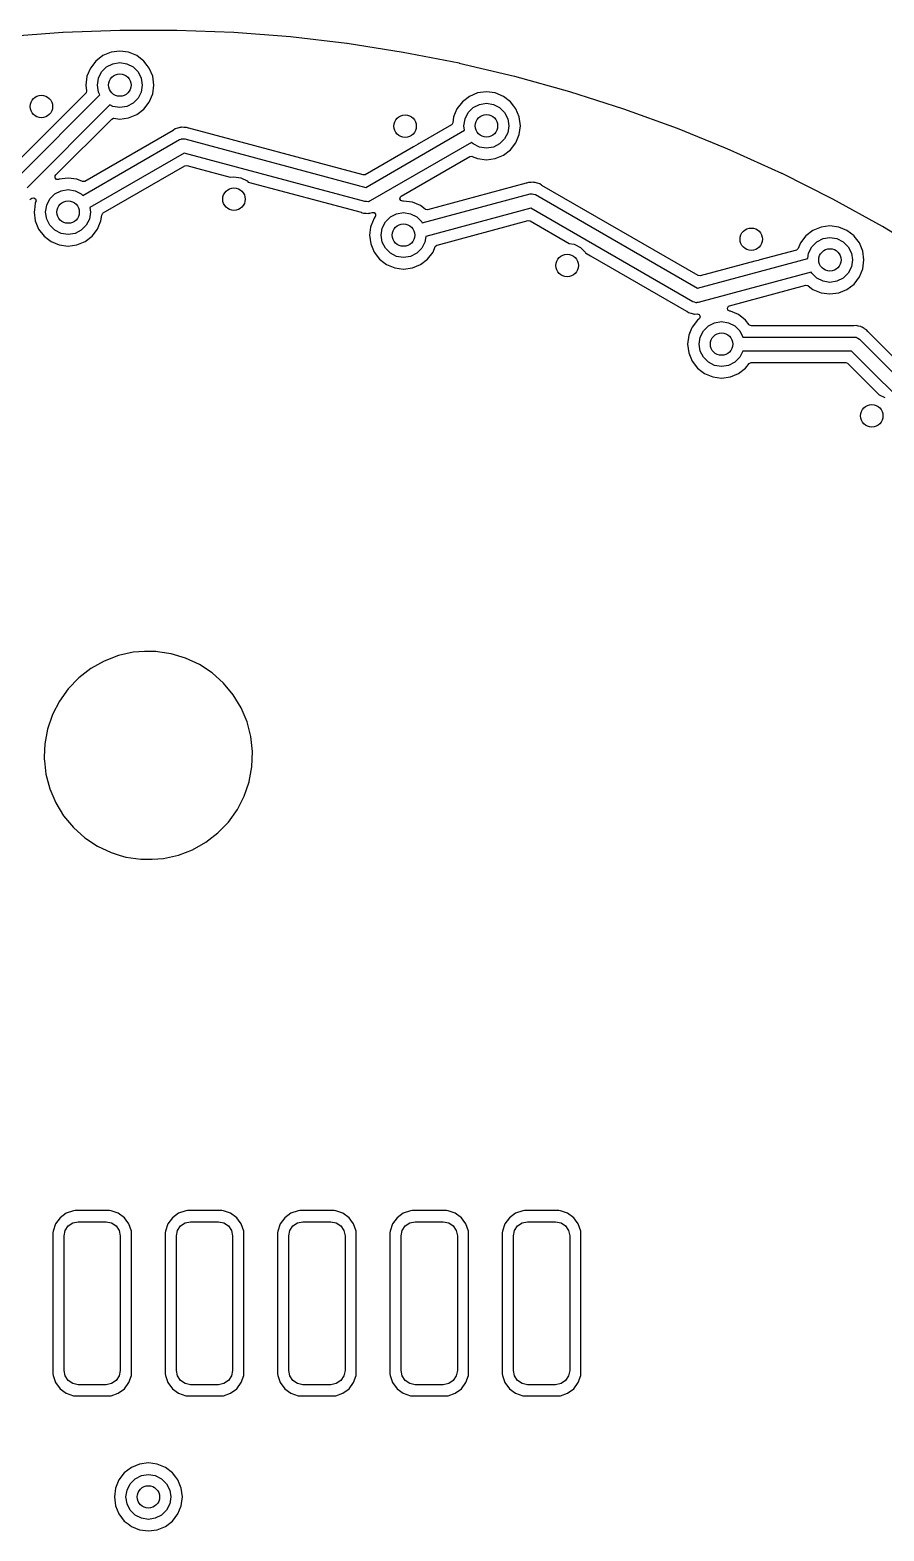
# Model space of a CAD drawing. Extents: x 0.8 to 5.53, y -4.15 to -1.35.
# Drawn here: x 4.417 to 5.016, y -2.524 to -1.471 of the extents above; entities that cross this region are included whole.
import ezdxf

# ---------------------------------------------------------------- set-up
doc = ezdxf.new("R2010")
doc.units = 0
doc.header["$MEASUREMENT"] = 0
doc.layers.add('BLACK', color=7, linetype='CONTINUOUS')

msp = doc.modelspace()

# ---------------------------------------------------------------- linework, layer by layer
at = {"layer": 'BLACK', "linetype": 'CONTINUOUS'}
for p, q in [((4.40044, -1.47604), (4.44015, -1.47296)), ((4.44015, -1.47296), (4.44022, -1.47295)), ((4.44022, -1.47295), (4.48001, -1.47141)), ((4.48001, -1.47141), (4.48009, -1.47141)), ((4.48009, -1.47141), (4.51991, -1.47141)), ((4.51991, -1.47141), (4.51999, -1.47141)), ((4.51999, -1.47141), (4.55978, -1.47295)), ((4.55978, -1.47295), (4.55985, -1.47296)), ((4.55985, -1.47296), (4.59956, -1.47604)), ((4.59956, -1.47604), (4.59963, -1.47605)), ((4.59963, -1.47605), (4.63919, -1.48067)), ((4.63919, -1.48067), (4.63926, -1.48068)), ((4.63926, -1.48068), (4.67861, -1.48684)), ((4.46314, -1.49314), (4.45935, -1.49808)), ((4.46808, -1.48935), (4.46314, -1.49314)), ((4.47383, -1.48697), (4.46808, -1.48935)), ((4.48, -1.48615), (4.47383, -1.48697)), ((4.47513, -1.49502), (4.48, -1.49425)), ((4.48617, -1.48697), (4.48, -1.48615)), ((4.48, -1.49425), (4.48487, -1.49502)), ((4.49192, -1.48935), (4.48617, -1.48697)), ((4.49686, -1.49314), (4.49192, -1.48935)), ((4.49192, -1.48935), (4.49192, -1.48935)), ((4.49922, -1.49621), (4.49686, -1.49314)), ((4.67861, -1.48684), (4.67868, -1.48685)), ((4.67868, -1.48685), (4.71776, -1.49452)), ((4.45697, -1.50383), (4.45615, -1.51)), ((4.45935, -1.49808), (4.45697, -1.50383)), ((4.46502, -1.50513), (4.46726, -1.50074)), ((4.46726, -1.50074), (4.47074, -1.49726)), ((4.47074, -1.49726), (4.47513, -1.49502)), ((4.48487, -1.49502), (4.48926, -1.49726)), ((4.48926, -1.49726), (4.49274, -1.50074)), ((4.49274, -1.50074), (4.49498, -1.50513)), ((4.50065, -1.49808), (4.49922, -1.49621)), ((4.50303, -1.50383), (4.50065, -1.49808)), ((4.50385, -1.51), (4.50303, -1.50383)), ((4.71776, -1.49452), (4.71783, -1.49454)), ((4.71783, -1.49454), (4.75659, -1.50372)), ((4.75659, -1.50372), (4.75666, -1.50374)), ((4.75666, -1.50374), (4.79503, -1.51442)), ((4.45615, -1.51), (4.4567, -1.51411)), ((4.4567, -1.51411), (4.45631, -1.51554)), ((4.46425, -1.51), (4.46502, -1.50513)), ((4.46502, -1.51487), (4.46425, -1.51)), ((4.46609, -1.51695), (4.46502, -1.51487)), ((4.49498, -1.51487), (4.49274, -1.51926)), ((4.49498, -1.50513), (4.49575, -1.51)), ((4.49575, -1.51), (4.49498, -1.51487)), ((4.50303, -1.51617), (4.50385, -1.51)), ((4.73691, -1.51471), (4.73074, -1.51552)), ((4.74308, -1.51552), (4.73691, -1.51471)), ((4.79503, -1.51442), (4.79509, -1.51444)), ((4.79509, -1.51444), (4.83302, -1.5266)), ((4.40945, -1.57359), (4.46609, -1.51695)), ((4.47305, -1.52391), (4.41497, -1.58199)), ((4.45615, -1.51573), (4.43787, -1.53401)), ((4.45631, -1.51554), (4.45615, -1.51573)), ((4.47513, -1.52498), (4.47305, -1.52391)), ((4.48, -1.52575), (4.47513, -1.52498)), ((4.48487, -1.52498), (4.48, -1.52575)), ((4.48926, -1.52274), (4.48487, -1.52498)), ((4.49274, -1.51926), (4.48926, -1.52274)), ((4.49686, -1.52686), (4.50065, -1.52192)), ((4.50065, -1.52192), (4.50303, -1.51617)), ((4.72005, -1.5217), (4.71626, -1.52663)), ((4.72499, -1.51791), (4.72005, -1.5217)), ((4.72417, -1.5293), (4.72766, -1.52582)), ((4.73074, -1.51552), (4.72499, -1.51791)), ((4.72766, -1.52582), (4.73205, -1.52358)), ((4.73205, -1.52358), (4.73691, -1.52281)), ((4.73691, -1.52281), (4.74178, -1.52358)), ((4.74178, -1.52358), (4.74617, -1.52582)), ((4.74884, -1.51791), (4.74308, -1.51552)), ((4.74617, -1.52582), (4.74965, -1.5293)), ((4.75377, -1.5217), (4.74884, -1.51791)), ((4.74884, -1.51791), (4.74884, -1.51791)), ((4.75613, -1.52477), (4.75377, -1.5217)), ((4.75756, -1.52663), (4.75613, -1.52477)), ((4.43774, -1.53426), (4.43426, -1.53774)), ((4.43507, -1.57305), (4.47427, -1.53385)), ((4.43787, -1.53401), (4.43774, -1.53426)), ((4.47427, -1.53385), (4.47563, -1.53329)), ((4.47563, -1.53329), (4.47589, -1.5333)), ((4.47589, -1.5333), (4.48, -1.53385)), ((4.48, -1.53385), (4.48617, -1.53303)), ((4.48617, -1.53303), (4.49192, -1.53065)), ((4.49192, -1.53065), (4.49686, -1.52686)), ((4.71334, -1.5365), (4.7126, -1.53778)), ((4.71388, -1.53239), (4.71334, -1.5365)), ((4.71626, -1.52663), (4.71388, -1.53239)), ((4.72116, -1.53856), (4.72194, -1.53369)), ((4.72194, -1.53369), (4.72417, -1.5293)), ((4.74965, -1.5293), (4.75189, -1.53369)), ((4.75189, -1.53369), (4.75266, -1.53856)), ((4.75995, -1.53239), (4.75756, -1.52663)), ((4.76076, -1.53856), (4.75995, -1.53239)), ((4.83302, -1.5266), (4.83309, -1.52663)), ((4.83309, -1.52663), (4.87051, -1.54025)), ((4.43401, -1.53787), (4.40675, -1.56513)), ((4.43426, -1.53774), (4.43401, -1.53787)), ((4.51738, -1.54175), (4.45544, -1.57751)), ((4.51752, -1.54166), (4.51738, -1.54175)), ((4.51885, -1.54073), (4.51752, -1.54166)), ((4.52041, -1.54032), (4.51885, -1.54073)), ((4.52057, -1.54026), (4.52041, -1.54032)), ((4.52209, -1.53971), (4.52057, -1.54026)), ((4.52241, -1.53971), (4.52209, -1.53971)), ((4.52291, -1.53965), (4.52241, -1.53971)), ((4.52297, -1.53963), (4.52291, -1.53965)), ((4.52321, -1.53956), (4.52297, -1.53963)), ((4.52482, -1.5397), (4.52321, -1.53956)), ((4.52499, -1.53971), (4.52482, -1.5397)), ((4.52661, -1.53971), (4.52499, -1.53971)), ((4.52813, -1.54026), (4.52661, -1.53971)), ((4.52661, -1.53971), (4.52661, -1.53971)), ((4.52829, -1.54032), (4.52813, -1.54026)), ((4.65042, -1.57304), (4.52829, -1.54032)), ((4.65231, -1.58172), (4.72166, -1.54168)), ((4.71239, -1.53792), (4.68969, -1.55103)), ((4.7126, -1.53778), (4.71239, -1.53792)), ((4.72166, -1.54168), (4.72116, -1.53856)), ((4.75189, -1.54342), (4.74965, -1.54781)), ((4.75266, -1.53856), (4.75189, -1.54342)), ((4.75756, -1.55048), (4.75995, -1.54473)), ((4.75995, -1.54473), (4.76076, -1.53856)), ((4.87051, -1.54025), (4.87058, -1.54027)), ((4.87058, -1.54027), (4.90432, -1.55406)), ((4.45407, -1.58742), (4.52189, -1.54827)), ((4.52189, -1.54827), (4.5227, -1.54794)), ((4.5227, -1.54794), (4.52285, -1.54784)), ((4.52285, -1.54784), (4.52296, -1.54784)), ((4.52296, -1.54784), (4.52319, -1.54774)), ((4.52319, -1.54774), (4.5244, -1.5478)), ((4.5244, -1.5478), (4.52562, -1.54777)), ((4.52562, -1.54777), (4.65231, -1.58172)), ((4.68588, -1.55322), (4.65189, -1.57285)), ((4.72657, -1.55021), (4.65547, -1.59126)), ((4.68916, -1.55155), (4.68588, -1.55322)), ((4.68969, -1.55103), (4.68916, -1.55155)), ((4.72766, -1.5513), (4.72657, -1.55021)), ((4.73205, -1.55353), (4.72766, -1.5513)), ((4.73691, -1.55431), (4.73205, -1.55353)), ((4.74178, -1.55353), (4.73691, -1.55431)), ((4.74617, -1.5513), (4.74178, -1.55353)), ((4.74965, -1.54781), (4.74617, -1.5513)), ((4.74884, -1.55921), (4.75377, -1.55542)), ((4.75377, -1.55542), (4.75756, -1.55048)), ((4.90432, -1.55406), (4.90745, -1.55534)), ((4.90745, -1.55534), (4.90752, -1.55537)), ((4.90752, -1.55537), (4.94377, -1.57185)), ((4.52504, -1.55781), (4.45899, -1.59595)), ((4.46825, -1.59971), (4.52547, -1.56668)), ((4.65173, -1.59175), (4.52504, -1.55781)), ((4.52547, -1.56668), (4.52693, -1.56649)), ((4.52693, -1.56649), (4.5346, -1.56854)), ((4.6772, -1.58783), (4.7252, -1.56011)), ((4.7252, -1.56011), (4.72667, -1.55992)), ((4.72667, -1.55992), (4.72691, -1.56)), ((4.72691, -1.56), (4.73074, -1.56159)), ((4.73074, -1.56159), (4.73691, -1.5624)), ((4.73691, -1.5624), (4.74308, -1.56159)), ((4.74308, -1.56159), (4.74884, -1.55921)), ((4.43465, -1.57368), (4.43507, -1.57305)), ((4.43465, -1.57515), (4.43465, -1.57368)), ((4.4357, -1.5762), (4.43465, -1.57515)), ((4.43717, -1.5762), (4.4357, -1.5762)), ((4.43756, -1.57604), (4.43717, -1.5762)), ((4.44373, -1.57522), (4.43756, -1.57604)), ((4.4499, -1.57604), (4.44373, -1.57522)), ((4.45374, -1.57763), (4.4499, -1.57604)), ((4.45398, -1.57771), (4.45374, -1.57763)), ((4.45544, -1.57751), (4.45398, -1.57771)), ((4.5346, -1.56854), (4.55743, -1.57466)), ((4.55743, -1.57466), (4.56, -1.57425)), ((4.56, -1.57425), (4.56487, -1.57502)), ((4.56487, -1.57502), (4.56926, -1.57726)), ((4.56926, -1.57726), (4.57003, -1.57804)), ((4.57003, -1.57804), (4.64907, -1.59921)), ((4.65189, -1.57285), (4.65042, -1.57304)), ((4.76648, -1.5783), (4.76496, -1.57885)), ((4.7681, -1.5783), (4.76648, -1.5783)), ((4.76827, -1.57829), (4.7681, -1.5783)), ((4.76988, -1.57815), (4.76827, -1.57829)), ((4.7701, -1.57821), (4.76988, -1.57815)), ((4.77018, -1.57823), (4.7701, -1.57821)), ((4.77068, -1.5783), (4.77018, -1.57823)), ((4.771, -1.5783), (4.77068, -1.5783)), ((4.77252, -1.57885), (4.771, -1.5783)), ((4.771, -1.5783), (4.771, -1.5783)), ((4.94377, -1.57185), (4.94384, -1.57188)), ((4.94384, -1.57188), (4.97859, -1.58933)), ((4.41831, -1.58938), (4.41975, -1.58906)), ((4.41975, -1.58906), (4.42099, -1.58985)), ((4.43099, -1.58981), (4.43448, -1.58633)), ((4.43448, -1.58633), (4.43887, -1.58409)), ((4.43887, -1.58409), (4.44373, -1.58332)), ((4.44373, -1.58332), (4.4486, -1.58409)), ((4.4486, -1.58409), (4.45299, -1.58633)), ((4.45299, -1.58633), (4.45407, -1.58742)), ((4.67625, -1.58975), (4.67663, -1.58833)), ((4.67663, -1.58833), (4.6772, -1.58783)), ((4.6919, -1.60661), (4.76747, -1.58636)), ((4.7648, -1.5789), (4.69572, -1.59741)), ((4.76496, -1.57885), (4.7648, -1.5789)), ((4.76747, -1.58636), (4.76834, -1.58626)), ((4.76834, -1.58626), (4.76851, -1.5862)), ((4.76851, -1.5862), (4.76861, -1.58622)), ((4.76861, -1.58622), (4.76886, -1.58619)), ((4.76886, -1.58619), (4.77002, -1.58656)), ((4.77002, -1.58656), (4.7712, -1.58685)), ((4.7712, -1.58685), (4.88479, -1.65243)), ((4.77268, -1.5789), (4.77252, -1.57885)), ((4.77424, -1.57932), (4.77268, -1.5789)), ((4.77557, -1.58025), (4.77424, -1.57932)), ((4.77571, -1.58034), (4.77557, -1.58025)), ((4.88521, -1.64356), (4.77571, -1.58034)), ((4.41699, -1.5903), (4.41831, -1.58938)), ((4.4201, -1.59741), (4.41989, -1.59907)), ((4.41989, -1.59907), (4.4207, -1.60524)), ((4.4207, -1.5929), (4.4201, -1.59741)), ((4.4212, -1.5917), (4.4207, -1.5929)), ((4.42099, -1.58985), (4.42131, -1.5913)), ((4.42131, -1.5913), (4.4212, -1.5917)), ((4.42798, -1.59907), (4.42875, -1.5942)), ((4.42875, -1.60394), (4.42798, -1.59907)), ((4.42875, -1.5942), (4.43099, -1.58981)), ((4.45948, -1.59907), (4.45871, -1.60394)), ((4.45899, -1.59595), (4.45948, -1.59907)), ((4.64907, -1.59921), (4.64923, -1.59926)), ((4.64923, -1.59926), (4.65075, -1.59982)), ((4.65295, -1.59173), (4.65173, -1.59175)), ((4.65417, -1.59178), (4.65295, -1.59173)), ((4.6544, -1.59169), (4.65417, -1.59178)), ((4.6545, -1.59169), (4.6544, -1.59169)), ((4.65465, -1.59159), (4.6545, -1.59169)), ((4.65547, -1.59126), (4.65465, -1.59159)), ((4.65526, -1.59982), (4.65678, -1.59927)), ((4.65678, -1.59927), (4.65825, -1.59933)), ((4.65825, -1.59933), (4.65925, -1.60042)), ((4.67396, -1.60023), (4.67883, -1.59946)), ((4.67699, -1.59103), (4.67625, -1.58975)), ((4.67841, -1.59141), (4.67699, -1.59103)), ((4.67883, -1.59136), (4.67841, -1.59141)), ((4.685, -1.59217), (4.67883, -1.59136)), ((4.67883, -1.59946), (4.68369, -1.60023)), ((4.69075, -1.59455), (4.685, -1.59217)), ((4.69404, -1.59708), (4.69075, -1.59455)), ((4.69425, -1.59722), (4.69404, -1.59708)), ((4.69572, -1.59741), (4.69425, -1.59722)), ((4.76805, -1.59639), (4.69443, -1.61612)), ((4.88163, -1.66197), (4.76805, -1.59639)), ((4.97859, -1.58933), (4.97943, -1.58975)), ((4.97943, -1.58975), (4.97949, -1.58979)), ((4.97949, -1.58979), (5.01436, -1.60903)), ((4.4207, -1.60524), (4.42308, -1.61099)), ((4.43099, -1.60833), (4.42875, -1.60394)), ((4.43448, -1.61181), (4.43099, -1.60833)), ((4.45647, -1.60833), (4.45299, -1.61181)), ((4.45871, -1.60394), (4.45647, -1.60833)), ((4.46438, -1.61099), (4.46677, -1.60524)), ((4.46677, -1.60524), (4.46731, -1.60113)), ((4.46731, -1.60113), (4.46805, -1.59985)), ((4.46805, -1.59985), (4.46825, -1.59971)), ((4.65075, -1.59982), (4.65075, -1.59982)), ((4.65075, -1.59982), (4.65236, -1.59982)), ((4.65236, -1.59982), (4.65253, -1.59982)), ((4.65253, -1.59982), (4.65414, -1.59996)), ((4.65414, -1.59996), (4.65445, -1.59988)), ((4.65445, -1.59988), (4.65495, -1.59982)), ((4.65495, -1.59982), (4.65526, -1.59982)), ((4.65572, -1.6096), (4.65498, -1.61521)), ((4.65526, -1.59982), (4.65526, -1.59982)), ((4.65579, -1.60903), (4.65572, -1.6096)), ((4.65818, -1.60328), (4.65579, -1.60903)), ((4.65897, -1.60225), (4.65818, -1.60328)), ((4.65918, -1.60189), (4.65897, -1.60225)), ((4.65925, -1.60042), (4.65918, -1.60189)), ((4.66385, -1.61034), (4.66609, -1.60595)), ((4.66609, -1.60595), (4.66957, -1.60247)), ((4.66957, -1.60247), (4.67396, -1.60023)), ((4.68369, -1.60023), (4.68808, -1.60247)), ((4.68808, -1.60247), (4.69157, -1.60595)), ((4.69157, -1.60595), (4.6919, -1.60661)), ((4.70235, -1.62217), (4.76616, -1.60507)), ((4.76616, -1.60507), (4.76762, -1.60526)), ((4.76762, -1.60526), (4.7949, -1.62101)), ((4.97151, -1.6096), (4.96576, -1.61198)), ((4.97768, -1.60879), (4.97151, -1.6096)), ((4.98385, -1.6096), (4.97768, -1.60879)), ((4.9896, -1.61198), (4.98385, -1.6096)), ((5.01436, -1.60903), (5.01443, -1.60906)), ((5.01443, -1.60906), (5.04852, -1.62964)), ((4.42308, -1.61099), (4.42308, -1.61099)), ((4.42308, -1.61099), (4.42687, -1.61593)), ((4.42687, -1.61593), (4.42994, -1.61829)), ((4.42994, -1.61829), (4.43181, -1.61972)), ((4.43181, -1.61972), (4.43756, -1.6221)), ((4.43887, -1.61405), (4.43448, -1.61181)), ((4.44373, -1.61482), (4.43887, -1.61405)), ((4.4486, -1.61405), (4.44373, -1.61482)), ((4.45299, -1.61181), (4.4486, -1.61405)), ((4.4499, -1.6221), (4.45565, -1.61972)), ((4.45565, -1.61972), (4.46059, -1.61593)), ((4.46059, -1.61593), (4.46438, -1.61099)), ((4.65498, -1.61521), (4.65579, -1.62138)), ((4.66308, -1.61521), (4.66385, -1.61034)), ((4.66385, -1.62007), (4.66308, -1.61521)), ((4.66609, -1.62446), (4.66385, -1.62007)), ((4.6938, -1.62007), (4.69157, -1.62446)), ((4.69443, -1.61612), (4.6938, -1.62007)), ((4.95703, -1.62071), (4.95544, -1.62455)), ((4.96082, -1.61577), (4.95703, -1.62071)), ((4.96576, -1.61198), (4.96082, -1.61577)), ((4.96494, -1.62338), (4.96842, -1.61989)), ((4.96842, -1.61989), (4.97281, -1.61766)), ((4.97281, -1.61766), (4.97768, -1.61689)), ((4.97768, -1.61689), (4.98255, -1.61766)), ((4.98255, -1.61766), (4.98694, -1.61989)), ((4.98694, -1.61989), (4.99042, -1.62338)), ((4.99454, -1.61577), (4.9896, -1.61198)), ((4.9896, -1.61198), (4.9896, -1.61198)), ((4.99466, -1.61593), (4.99454, -1.61577)), ((4.99833, -1.62071), (4.99466, -1.61593)), ((5.00071, -1.62646), (4.99833, -1.62071)), ((4.43756, -1.6221), (4.44373, -1.62292)), ((4.44373, -1.62292), (4.4499, -1.6221)), ((4.65579, -1.62138), (4.65818, -1.62713)), ((4.65818, -1.62713), (4.65818, -1.62713)), ((4.65818, -1.62713), (4.66197, -1.63207)), ((4.66957, -1.62795), (4.66609, -1.62446)), ((4.67396, -1.63018), (4.66957, -1.62795)), ((4.67883, -1.63095), (4.67396, -1.63018)), ((4.68369, -1.63018), (4.67883, -1.63095)), ((4.68808, -1.62795), (4.68369, -1.63018)), ((4.69157, -1.62446), (4.68808, -1.62795)), ((4.69569, -1.63207), (4.69948, -1.62713)), ((4.69948, -1.62713), (4.70107, -1.6233)), ((4.70107, -1.6233), (4.70211, -1.62225)), ((4.70211, -1.62225), (4.70235, -1.62217)), ((4.7949, -1.62101), (4.79835, -1.62156)), ((4.79835, -1.62156), (4.80274, -1.6238)), ((4.80274, -1.6238), (4.80622, -1.62728)), ((4.80622, -1.62728), (4.80642, -1.62766)), ((4.80642, -1.62766), (4.80991, -1.62968)), ((4.80991, -1.62968), (4.87713, -1.66849)), ((4.95416, -1.62567), (4.92852, -1.63254)), ((4.9544, -1.62559), (4.95416, -1.62567)), ((4.95544, -1.62455), (4.9544, -1.62559)), ((4.96208, -1.63172), (4.9627, -1.62777)), ((4.9627, -1.62777), (4.96494, -1.62338)), ((4.99042, -1.62338), (4.99266, -1.62777)), ((4.99266, -1.62777), (4.99343, -1.63263)), ((5.00153, -1.63263), (5.00071, -1.62646)), ((4.66197, -1.63207), (4.66504, -1.63443)), ((4.66504, -1.63443), (4.6669, -1.63586)), ((4.6669, -1.63586), (4.67266, -1.63824)), ((4.67266, -1.63824), (4.67883, -1.63905)), ((4.67883, -1.63905), (4.685, -1.63824)), ((4.685, -1.63824), (4.69075, -1.63586)), ((4.69075, -1.63586), (4.69569, -1.63207)), ((4.88479, -1.65243), (4.96208, -1.63172)), ((4.9646, -1.64123), (4.88537, -1.66246)), ((4.92498, -1.63349), (4.88668, -1.64375)), ((4.92741, -1.6331), (4.92498, -1.63349)), ((4.92852, -1.63254), (4.92741, -1.6331)), ((4.96494, -1.64189), (4.9646, -1.64123)), ((4.99266, -1.6375), (4.99042, -1.64189)), ((4.99343, -1.63263), (4.99266, -1.6375)), ((4.99833, -1.64456), (5.00071, -1.63881)), ((5.00071, -1.63881), (5.00153, -1.63263)), ((4.88668, -1.64375), (4.88521, -1.64356)), ((4.90725, -1.66477), (4.96079, -1.65043)), ((4.96079, -1.65043), (4.96225, -1.65062)), ((4.96225, -1.65062), (4.96246, -1.65076)), ((4.96246, -1.65076), (4.96576, -1.65329)), ((4.96842, -1.64538), (4.96494, -1.64189)), ((4.97281, -1.64761), (4.96842, -1.64538)), ((4.97768, -1.64838), (4.97281, -1.64761)), ((4.98255, -1.64761), (4.97768, -1.64838)), ((4.98694, -1.64538), (4.98255, -1.64761)), ((4.99042, -1.64189), (4.98694, -1.64538)), ((4.9896, -1.65329), (4.99454, -1.6495)), ((4.99454, -1.6495), (4.99833, -1.64456)), ((4.88282, -1.66226), (4.88163, -1.66197)), ((4.88398, -1.66263), (4.88282, -1.66226)), ((4.88422, -1.6626), (4.88398, -1.66263)), ((4.88433, -1.66263), (4.88422, -1.6626)), ((4.88449, -1.66257), (4.88433, -1.66263)), ((4.88537, -1.66246), (4.88449, -1.66257)), ((4.96576, -1.65329), (4.97151, -1.65567)), ((4.97151, -1.65567), (4.97768, -1.65648)), ((4.97768, -1.65648), (4.98385, -1.65567)), ((4.98385, -1.65567), (4.9896, -1.65329)), ((4.87713, -1.66849), (4.87727, -1.66858)), ((4.87727, -1.66858), (4.87859, -1.6695)), ((4.87859, -1.6695), (4.88016, -1.66992)), ((4.88016, -1.66992), (4.88031, -1.66997)), ((4.88031, -1.66997), (4.88183, -1.67053)), ((4.88183, -1.67053), (4.88215, -1.67053)), ((4.88215, -1.67053), (4.88265, -1.67059)), ((4.88265, -1.67059), (4.88296, -1.67067)), ((4.88296, -1.67067), (4.88456, -1.67053)), ((4.88296, -1.67067), (4.88296, -1.67067)), ((4.88296, -1.67067), (4.88296, -1.67067)), ((4.88456, -1.67053), (4.88597, -1.67098)), ((4.88597, -1.67098), (4.88665, -1.67229)), ((4.88665, -1.67229), (4.88621, -1.6737)), ((4.90583, -1.66639), (4.90657, -1.66511)), ((4.90621, -1.66781), (4.90583, -1.66639)), ((4.90749, -1.66855), (4.90621, -1.66781)), ((4.90657, -1.66511), (4.90725, -1.66477)), ((4.9079, -1.6686), (4.90749, -1.66855)), ((4.90791, -1.66861), (4.9079, -1.6686)), ((4.91366, -1.67099), (4.90791, -1.66861)), ((4.9186, -1.67478), (4.91366, -1.67099)), ((4.91366, -1.67099), (4.91366, -1.67099)), ((4.87971, -1.68303), (4.8787, -1.68547)), ((4.88065, -1.68077), (4.87971, -1.68303)), ((4.88108, -1.67972), (4.88065, -1.68077)), ((4.88487, -1.67478), (4.88108, -1.67972)), ((4.88108, -1.67972), (4.88108, -1.67972)), ((4.88108, -1.67972), (4.88108, -1.67972)), ((4.8859, -1.67399), (4.88487, -1.67478)), ((4.88621, -1.6737), (4.8859, -1.67399)), ((4.88676, -1.68677), (4.88899, -1.68238)), ((4.88899, -1.68238), (4.89248, -1.6789)), ((4.89248, -1.6789), (4.89687, -1.67666)), ((4.89687, -1.67666), (4.90174, -1.67589)), ((4.90174, -1.67589), (4.9066, -1.67666)), ((4.9066, -1.67666), (4.91099, -1.6789)), ((4.91099, -1.6789), (4.91448, -1.68238)), ((4.91448, -1.68238), (4.91668, -1.68672)), ((4.92112, -1.67807), (4.9186, -1.67478)), ((4.92129, -1.67826), (4.92112, -1.67807)), ((4.92265, -1.67882), (4.92129, -1.67826)), ((4.99418, -1.67882), (4.92265, -1.67882)), ((4.99435, -1.67882), (4.99418, -1.67882)), ((4.99596, -1.67868), (4.99435, -1.67882)), ((4.99752, -1.67909), (4.99596, -1.67868)), ((4.99768, -1.67913), (4.99752, -1.67909)), ((4.99927, -1.67941), (4.99768, -1.67913)), ((4.99955, -1.67957), (4.99927, -1.67941)), ((4.99927, -1.67941), (4.99927, -1.67941)), ((4.99927, -1.67941), (4.99927, -1.67941)), ((5.00001, -1.67976), (4.99955, -1.67957)), ((5.00032, -1.67984), (5.00001, -1.67976)), ((5.00165, -1.68077), (5.00032, -1.67984)), ((5.00032, -1.67984), (5.00032, -1.67984)), ((5.00179, -1.68086), (5.00165, -1.68077)), ((5.00319, -1.68167), (5.00179, -1.68086)), ((5.00423, -1.68291), (5.00319, -1.68167)), ((5.00319, -1.68167), (5.00319, -1.68167)), ((5.00434, -1.68303), (5.00423, -1.68291)), ((5.09375, -1.77244), (5.00434, -1.68303)), ((4.8787, -1.68547), (4.87789, -1.69164)), ((4.87789, -1.69164), (4.8787, -1.69781)), ((4.88599, -1.69164), (4.88676, -1.68677)), ((4.88676, -1.6965), (4.88599, -1.69164)), ((4.91668, -1.68672), (4.99482, -1.68672)), ((4.99482, -1.68672), (4.99569, -1.68684)), ((4.99569, -1.68684), (4.99587, -1.68683)), ((4.99587, -1.68683), (4.99596, -1.68688)), ((4.99596, -1.68688), (4.99621, -1.68692)), ((4.99621, -1.68692), (4.99723, -1.68758)), ((4.99723, -1.68758), (4.9983, -1.68816)), ((4.9983, -1.68816), (5.09104, -1.7809)), ((4.8787, -1.69781), (4.88108, -1.70356)), ((4.88108, -1.70356), (4.88108, -1.70356)), ((4.88108, -1.70356), (4.88487, -1.7085)), ((4.88899, -1.70089), (4.88676, -1.6965)), ((4.89248, -1.70438), (4.88899, -1.70089)), ((4.89687, -1.70662), (4.89248, -1.70438)), ((4.91099, -1.70438), (4.9066, -1.70662)), ((4.91448, -1.70089), (4.91099, -1.70438)), ((4.91668, -1.69656), (4.91448, -1.70089)), ((4.99278, -1.69656), (4.91668, -1.69656)), ((4.92112, -1.70521), (4.9224, -1.70447)), ((4.9224, -1.70447), (4.92265, -1.70445)), ((4.92265, -1.70445), (4.98872, -1.70445)), ((4.98872, -1.70445), (4.99008, -1.70502)), ((5.08553, -1.7893), (4.99278, -1.69656)), ((4.88487, -1.7085), (4.88795, -1.71086)), ((4.88795, -1.71086), (4.88981, -1.71229)), ((4.88981, -1.71229), (4.89556, -1.71467)), ((4.89556, -1.71467), (4.90174, -1.71548)), ((4.90174, -1.70739), (4.89687, -1.70662)), ((4.9066, -1.70662), (4.90174, -1.70739)), ((4.90174, -1.71548), (4.90791, -1.71467)), ((4.90791, -1.71467), (4.91366, -1.71229)), ((4.91366, -1.71229), (4.9186, -1.7085)), ((4.9186, -1.7085), (4.92112, -1.70521)), ((4.99008, -1.70502), (5.01218, -1.72712)), ((5.01218, -1.72712), (5.01622, -1.72918)), ((4.46899, -1.91386), (4.45969, -1.91908)), ((4.47895, -1.91005), (4.46899, -1.91386)), ((4.48936, -1.90773), (4.47895, -1.91005)), ((4.4973, -1.90715), (4.48936, -1.90773)), ((4.4973, -1.90715), (4.4973, -1.90715)), ((4.49734, -1.90715), (4.4973, -1.90715)), ((4.49737, -1.90715), (4.49734, -1.90715)), ((4.50533, -1.90715), (4.49737, -1.90715)), ((4.50797, -1.90753), (4.50533, -1.90715)), ((4.50533, -1.90715), (4.50533, -1.90715)), ((4.51588, -1.9087), (4.50797, -1.90753)), ((4.5261, -1.91177), (4.51588, -1.9087)), ((4.53575, -1.9163), (4.5261, -1.91177)), ((4.45125, -1.92559), (4.44385, -1.93327)), ((4.45969, -1.91908), (4.45125, -1.92559)), ((4.54465, -1.92218), (4.53575, -1.9163)), ((4.53575, -1.9163), (4.53575, -1.9163)), ((4.55259, -1.9293), (4.54465, -1.92218)), ((4.44385, -1.93327), (4.43765, -1.94195)), ((4.55941, -1.9375), (4.55259, -1.9293)), ((4.43765, -1.94195), (4.43277, -1.95143)), ((4.56497, -1.9466), (4.55941, -1.9375)), ((4.56914, -1.95641), (4.56497, -1.9466)), ((4.43277, -1.95143), (4.42933, -1.96152)), ((4.57183, -1.96673), (4.56914, -1.95641)), ((4.42933, -1.96152), (4.42739, -1.97201)), ((4.573, -1.97733), (4.57183, -1.96673)), ((4.42739, -1.97201), (4.42706, -1.98099)), ((4.57261, -1.98799), (4.573, -1.97733)), ((4.42706, -1.98099), (4.427, -1.98267)), ((4.427, -1.98267), (4.42714, -1.98394)), ((4.42714, -1.98394), (4.42817, -1.99327)), ((4.5707, -1.99835), (4.57261, -1.98799)), ((4.42817, -1.99327), (4.43086, -2.00359)), ((4.56877, -2.00404), (4.57067, -1.99848)), ((4.57067, -1.99848), (4.5707, -1.99835)), ((4.43086, -2.00359), (4.43503, -2.0134)), ((4.56235, -2.01805), (4.56723, -2.00857)), ((4.56723, -2.00857), (4.56877, -2.00404)), ((4.43503, -2.0134), (4.4405, -2.02236)), ((4.55615, -2.02673), (4.56235, -2.01805)), ((4.4405, -2.02236), (4.44059, -2.0225)), ((4.44059, -2.0225), (4.44741, -2.0307)), ((4.44741, -2.0307), (4.45535, -2.03782)), ((4.54875, -2.03441), (4.55615, -2.02673)), ((4.45535, -2.03782), (4.46425, -2.0437)), ((4.53101, -2.04614), (4.54031, -2.04092)), ((4.54031, -2.04092), (4.54875, -2.03441)), ((4.46425, -2.0437), (4.4739, -2.04823)), ((4.4739, -2.04823), (4.47963, -2.04995)), ((4.47963, -2.04995), (4.48412, -2.0513)), ((4.48412, -2.0513), (4.48412, -2.0513)), ((4.48412, -2.0513), (4.48412, -2.0513)), ((4.48412, -2.0513), (4.49467, -2.05285)), ((4.51064, -2.05227), (4.52105, -2.04995)), ((4.52105, -2.04995), (4.53101, -2.04614)), ((4.49467, -2.05285), (4.50263, -2.05285)), ((4.50263, -2.05285), (4.50266, -2.05285)), ((4.50266, -2.05285), (4.51064, -2.05227)), ((4.4381, -2.30425), (4.43493, -2.30855)), ((4.44241, -2.30107), (4.4381, -2.30425)), ((4.44745, -2.29931), (4.44241, -2.30107)), ((4.44861, -2.2992), (4.44745, -2.29931)), ((4.44865, -2.29919), (4.44861, -2.2992)), ((4.44861, -2.2992), (4.44861, -2.2992)), ((4.4487, -2.29919), (4.44865, -2.29919)), ((4.47256, -2.29919), (4.4487, -2.29919)), ((4.47261, -2.29919), (4.47256, -2.29919)), ((4.47265, -2.2992), (4.47261, -2.29919)), ((4.47381, -2.29931), (4.47265, -2.2992)), ((4.47265, -2.2992), (4.47265, -2.2992)), ((4.47885, -2.30107), (4.47381, -2.29931)), ((4.48316, -2.30425), (4.47885, -2.30107)), ((4.48442, -2.30596), (4.48316, -2.30425)), ((4.51684, -2.30425), (4.51367, -2.30855)), ((4.52115, -2.30107), (4.51684, -2.30425)), ((4.52619, -2.29931), (4.52115, -2.30107)), ((4.52735, -2.2992), (4.52619, -2.29931)), ((4.52739, -2.29919), (4.52735, -2.2992)), ((4.52735, -2.2992), (4.52735, -2.2992)), ((4.52744, -2.29919), (4.52739, -2.29919)), ((4.5513, -2.29919), (4.52744, -2.29919)), ((4.55135, -2.29919), (4.5513, -2.29919)), ((4.55139, -2.2992), (4.55135, -2.29919)), ((4.55255, -2.29931), (4.55139, -2.2992)), ((4.55139, -2.2992), (4.55139, -2.2992)), ((4.55759, -2.30107), (4.55255, -2.29931)), ((4.5619, -2.30425), (4.55759, -2.30107)), ((4.56316, -2.30596), (4.5619, -2.30425)), ((4.59558, -2.30425), (4.59241, -2.30855)), ((4.59989, -2.30107), (4.59558, -2.30425)), ((4.60493, -2.29931), (4.59989, -2.30107)), ((4.60609, -2.2992), (4.60493, -2.29931)), ((4.60613, -2.29919), (4.60609, -2.2992)), ((4.60609, -2.2992), (4.60609, -2.2992)), ((4.60618, -2.29919), (4.60613, -2.29919)), ((4.63004, -2.29919), (4.60618, -2.29919)), ((4.63009, -2.29919), (4.63004, -2.29919)), ((4.63013, -2.2992), (4.63009, -2.29919)), ((4.63129, -2.29931), (4.63013, -2.2992)), ((4.63013, -2.2992), (4.63013, -2.2992)), ((4.63633, -2.30107), (4.63129, -2.29931)), ((4.64064, -2.30425), (4.63633, -2.30107)), ((4.6419, -2.30596), (4.64064, -2.30425)), ((4.67432, -2.30425), (4.67115, -2.30855)), ((4.67863, -2.30107), (4.67432, -2.30425)), ((4.68367, -2.29931), (4.67863, -2.30107)), ((4.68483, -2.2992), (4.68367, -2.29931)), ((4.68487, -2.29919), (4.68483, -2.2992)), ((4.68483, -2.2992), (4.68483, -2.2992)), ((4.68492, -2.29919), (4.68487, -2.29919)), ((4.70878, -2.29919), (4.68492, -2.29919)), ((4.70883, -2.29919), (4.70878, -2.29919)), ((4.70887, -2.2992), (4.70883, -2.29919)), ((4.71003, -2.29931), (4.70887, -2.2992)), ((4.70887, -2.2992), (4.70887, -2.2992)), ((4.71507, -2.30107), (4.71003, -2.29931)), ((4.71938, -2.30425), (4.71507, -2.30107)), ((4.72064, -2.30596), (4.71938, -2.30425)), ((4.75306, -2.30425), (4.74989, -2.30855)), ((4.75737, -2.30107), (4.75306, -2.30425)), ((4.76241, -2.29931), (4.75737, -2.30107)), ((4.76357, -2.2992), (4.76241, -2.29931)), ((4.76361, -2.29919), (4.76357, -2.2992)), ((4.76357, -2.2992), (4.76357, -2.2992)), ((4.76366, -2.29919), (4.76361, -2.29919)), ((4.78752, -2.29919), (4.76366, -2.29919)), ((4.78757, -2.29919), (4.78752, -2.29919)), ((4.78761, -2.2992), (4.78757, -2.29919)), ((4.78877, -2.29931), (4.78761, -2.2992)), ((4.78761, -2.2992), (4.78761, -2.2992)), ((4.79381, -2.30107), (4.78877, -2.29931)), ((4.79812, -2.30425), (4.79381, -2.30107)), ((4.79938, -2.30596), (4.79812, -2.30425)), ((4.43306, -2.31475), (4.43305, -2.31479)), ((4.43305, -2.31479), (4.43305, -2.41355)), ((4.43316, -2.31359), (4.43306, -2.31475)), ((4.43306, -2.31475), (4.43306, -2.31475)), ((4.43493, -2.30855), (4.43316, -2.31359)), ((4.44094, -2.31693), (4.44169, -2.31316)), ((4.44169, -2.31316), (4.44383, -2.30997)), ((4.44383, -2.30997), (4.44702, -2.30784)), ((4.44702, -2.30784), (4.45079, -2.30709)), ((4.45079, -2.30709), (4.47047, -2.30709)), ((4.47047, -2.30709), (4.47424, -2.30784)), ((4.47424, -2.30784), (4.47743, -2.30997)), ((4.47743, -2.30997), (4.47957, -2.31316)), ((4.47957, -2.31316), (4.48031, -2.31693)), ((4.48633, -2.30855), (4.48442, -2.30596)), ((4.4881, -2.31359), (4.48633, -2.30855)), ((4.48821, -2.31479), (4.4881, -2.31359)), ((4.48821, -2.41355), (4.48821, -2.31479)), ((4.5118, -2.31475), (4.51179, -2.31479)), ((4.51179, -2.31479), (4.51179, -2.41355)), ((4.5119, -2.31359), (4.5118, -2.31475)), ((4.5118, -2.31475), (4.5118, -2.31475)), ((4.51367, -2.30855), (4.5119, -2.31359)), ((4.51969, -2.31693), (4.52043, -2.31316)), ((4.52043, -2.31316), (4.52257, -2.30997)), ((4.52257, -2.30997), (4.52576, -2.30784)), ((4.52576, -2.30784), (4.52953, -2.30709)), ((4.52953, -2.30709), (4.54921, -2.30709)), ((4.54921, -2.30709), (4.55298, -2.30784)), ((4.55298, -2.30784), (4.55617, -2.30997)), ((4.55617, -2.30997), (4.55831, -2.31316)), ((4.55831, -2.31316), (4.55906, -2.31693)), ((4.56507, -2.30855), (4.56316, -2.30596)), ((4.56684, -2.31359), (4.56507, -2.30855)), ((4.56695, -2.31479), (4.56684, -2.31359)), ((4.56695, -2.41355), (4.56695, -2.31479)), ((4.59054, -2.31475), (4.59053, -2.31479)), ((4.59053, -2.31479), (4.59053, -2.41355)), ((4.59064, -2.31359), (4.59054, -2.31475)), ((4.59054, -2.31475), (4.59054, -2.31475)), ((4.59241, -2.30855), (4.59064, -2.31359)), ((4.59843, -2.31693), (4.59917, -2.31316)), ((4.59917, -2.31316), (4.60131, -2.30997)), ((4.60131, -2.30997), (4.6045, -2.30784)), ((4.6045, -2.30784), (4.60827, -2.30709)), ((4.60827, -2.30709), (4.62795, -2.30709)), ((4.62795, -2.30709), (4.63172, -2.30784)), ((4.63172, -2.30784), (4.63491, -2.30997)), ((4.63491, -2.30997), (4.63705, -2.31316)), ((4.63705, -2.31316), (4.6378, -2.31693)), ((4.64381, -2.30855), (4.6419, -2.30596)), ((4.64558, -2.31359), (4.64381, -2.30855)), ((4.64569, -2.31479), (4.64558, -2.31359)), ((4.64569, -2.41355), (4.64569, -2.31479)), ((4.66928, -2.31475), (4.66927, -2.31479)), ((4.66927, -2.31479), (4.66927, -2.41355)), ((4.66938, -2.31359), (4.66928, -2.31475)), ((4.66928, -2.31475), (4.66928, -2.31475)), ((4.67115, -2.30855), (4.66938, -2.31359)), ((4.67717, -2.31693), (4.67791, -2.31316)), ((4.67791, -2.31316), (4.68005, -2.30997)), ((4.68005, -2.30997), (4.68324, -2.30784)), ((4.68324, -2.30784), (4.68701, -2.30709)), ((4.68701, -2.30709), (4.70669, -2.30709)), ((4.70669, -2.30709), (4.71046, -2.30784)), ((4.71046, -2.30784), (4.71365, -2.30997)), ((4.71365, -2.30997), (4.71579, -2.31316)), ((4.71579, -2.31316), (4.71654, -2.31693)), ((4.72255, -2.30855), (4.72064, -2.30596)), ((4.72432, -2.31359), (4.72255, -2.30855)), ((4.72443, -2.31479), (4.72432, -2.31359)), ((4.72443, -2.41355), (4.72443, -2.31479)), ((4.74802, -2.31475), (4.74801, -2.31479)), ((4.74801, -2.31479), (4.74801, -2.41355)), ((4.74812, -2.31359), (4.74802, -2.31475)), ((4.74802, -2.31475), (4.74802, -2.31475)), ((4.74989, -2.30855), (4.74812, -2.31359)), ((4.75591, -2.31693), (4.75665, -2.31316)), ((4.75665, -2.31316), (4.75879, -2.30997)), ((4.75879, -2.30997), (4.76198, -2.30784)), ((4.76198, -2.30784), (4.76575, -2.30709)), ((4.76575, -2.30709), (4.78543, -2.30709)), ((4.78543, -2.30709), (4.7892, -2.30784)), ((4.7892, -2.30784), (4.79239, -2.30997)), ((4.79239, -2.30997), (4.79453, -2.31316)), ((4.79453, -2.31316), (4.79528, -2.31693)), ((4.80129, -2.30855), (4.79938, -2.30596)), ((4.80306, -2.31359), (4.80129, -2.30855)), ((4.80317, -2.31479), (4.80306, -2.31359)), ((4.80317, -2.41355), (4.80317, -2.31479)), ((4.44094, -2.41142), (4.44094, -2.31693)), ((4.48031, -2.31693), (4.48031, -2.41142)), ((4.51969, -2.41142), (4.51969, -2.31693)), ((4.55906, -2.31693), (4.55906, -2.41142)), ((4.59843, -2.41142), (4.59843, -2.31693)), ((4.6378, -2.31693), (4.6378, -2.41142)), ((4.67717, -2.41142), (4.67717, -2.31693)), ((4.71654, -2.31693), (4.71654, -2.41142)), ((4.75591, -2.41142), (4.75591, -2.31693)), ((4.79528, -2.31693), (4.79528, -2.41142)), ((4.43305, -2.41355), (4.43306, -2.4136)), ((4.43306, -2.4136), (4.43306, -2.4136)), ((4.43306, -2.4136), (4.43316, -2.41475)), ((4.43316, -2.41475), (4.43493, -2.4198)), ((4.43493, -2.4198), (4.4381, -2.4241)), ((4.44169, -2.41518), (4.44094, -2.41142)), ((4.44383, -2.41838), (4.44169, -2.41518)), ((4.44702, -2.42051), (4.44383, -2.41838)), ((4.45079, -2.42126), (4.44702, -2.42051)), ((4.47424, -2.42051), (4.47047, -2.42126)), ((4.47743, -2.41838), (4.47424, -2.42051)), ((4.47957, -2.41518), (4.47743, -2.41838)), ((4.48031, -2.41142), (4.47957, -2.41518)), ((4.48316, -2.4241), (4.48633, -2.4198)), ((4.48633, -2.4198), (4.4881, -2.41475)), ((4.4881, -2.41475), (4.48821, -2.41355)), ((4.51179, -2.41355), (4.5118, -2.4136)), ((4.5118, -2.4136), (4.5118, -2.4136)), ((4.5118, -2.4136), (4.5119, -2.41475)), ((4.5119, -2.41475), (4.51367, -2.4198)), ((4.51367, -2.4198), (4.51684, -2.4241)), ((4.52043, -2.41518), (4.51969, -2.41142)), ((4.52257, -2.41838), (4.52043, -2.41518)), ((4.52576, -2.42051), (4.52257, -2.41838)), ((4.52953, -2.42126), (4.52576, -2.42051)), ((4.55298, -2.42051), (4.54921, -2.42126)), ((4.55617, -2.41838), (4.55298, -2.42051)), ((4.55831, -2.41518), (4.55617, -2.41838)), ((4.55906, -2.41142), (4.55831, -2.41518)), ((4.5619, -2.4241), (4.56507, -2.4198)), ((4.56507, -2.4198), (4.56684, -2.41475)), ((4.56684, -2.41475), (4.56695, -2.41355)), ((4.59053, -2.41355), (4.59054, -2.4136)), ((4.59054, -2.4136), (4.59054, -2.4136)), ((4.59054, -2.4136), (4.59064, -2.41475)), ((4.59064, -2.41475), (4.59241, -2.4198)), ((4.59241, -2.4198), (4.59558, -2.4241)), ((4.59917, -2.41518), (4.59843, -2.41142)), ((4.60131, -2.41838), (4.59917, -2.41518)), ((4.6045, -2.42051), (4.60131, -2.41838)), ((4.60827, -2.42126), (4.6045, -2.42051)), ((4.63172, -2.42051), (4.62795, -2.42126)), ((4.63491, -2.41838), (4.63172, -2.42051)), ((4.63705, -2.41518), (4.63491, -2.41838)), ((4.6378, -2.41142), (4.63705, -2.41518)), ((4.64064, -2.4241), (4.64381, -2.4198)), ((4.64381, -2.4198), (4.64558, -2.41475)), ((4.64558, -2.41475), (4.64569, -2.41355)), ((4.66927, -2.41355), (4.66928, -2.4136)), ((4.66928, -2.4136), (4.66928, -2.4136)), ((4.66928, -2.4136), (4.66938, -2.41475)), ((4.66938, -2.41475), (4.67115, -2.4198)), ((4.67115, -2.4198), (4.67432, -2.4241)), ((4.67791, -2.41518), (4.67717, -2.41142)), ((4.68005, -2.41838), (4.67791, -2.41518)), ((4.68324, -2.42051), (4.68005, -2.41838)), ((4.68701, -2.42126), (4.68324, -2.42051)), ((4.71046, -2.42051), (4.70669, -2.42126)), ((4.71365, -2.41838), (4.71046, -2.42051)), ((4.71579, -2.41518), (4.71365, -2.41838)), ((4.71654, -2.41142), (4.71579, -2.41518)), ((4.71938, -2.4241), (4.72255, -2.4198)), ((4.72255, -2.4198), (4.72432, -2.41475)), ((4.72432, -2.41475), (4.72443, -2.41355)), ((4.74801, -2.41355), (4.74802, -2.4136)), ((4.74802, -2.4136), (4.74802, -2.4136)), ((4.74802, -2.4136), (4.74812, -2.41475)), ((4.74812, -2.41475), (4.74989, -2.4198)), ((4.74989, -2.4198), (4.75306, -2.4241)), ((4.75665, -2.41518), (4.75591, -2.41142)), ((4.75879, -2.41838), (4.75665, -2.41518)), ((4.76198, -2.42051), (4.75879, -2.41838)), ((4.76575, -2.42126), (4.76198, -2.42051)), ((4.7892, -2.42051), (4.78543, -2.42126)), ((4.79239, -2.41838), (4.7892, -2.42051)), ((4.79453, -2.41518), (4.79239, -2.41838)), ((4.79528, -2.41142), (4.79453, -2.41518)), ((4.79812, -2.4241), (4.80129, -2.4198)), ((4.80129, -2.4198), (4.80306, -2.41475)), ((4.80306, -2.41475), (4.80317, -2.41355)), ((4.4381, -2.4241), (4.44241, -2.42728)), ((4.44241, -2.42728), (4.44241, -2.42728)), ((4.44241, -2.42728), (4.44241, -2.42728)), ((4.44241, -2.42728), (4.44745, -2.42904)), ((4.44745, -2.42904), (4.44865, -2.42915)), ((4.44865, -2.42915), (4.47256, -2.42915)), ((4.47047, -2.42126), (4.45079, -2.42126)), ((4.47256, -2.42915), (4.47261, -2.42915)), ((4.47261, -2.42915), (4.47381, -2.42904)), ((4.47381, -2.42904), (4.47885, -2.42728)), ((4.47885, -2.42728), (4.48316, -2.4241)), ((4.51684, -2.4241), (4.52115, -2.42728)), ((4.52115, -2.42728), (4.52115, -2.42728)), ((4.52115, -2.42728), (4.52115, -2.42728)), ((4.52115, -2.42728), (4.52619, -2.42904)), ((4.52619, -2.42904), (4.52739, -2.42915)), ((4.52739, -2.42915), (4.5513, -2.42915)), ((4.54921, -2.42126), (4.52953, -2.42126)), ((4.5513, -2.42915), (4.55135, -2.42915)), ((4.55135, -2.42915), (4.55255, -2.42904)), ((4.55255, -2.42904), (4.55759, -2.42728)), ((4.55759, -2.42728), (4.5619, -2.4241)), ((4.59558, -2.4241), (4.59989, -2.42728)), ((4.59989, -2.42728), (4.59989, -2.42728)), ((4.59989, -2.42728), (4.59989, -2.42728)), ((4.59989, -2.42728), (4.60493, -2.42904)), ((4.60493, -2.42904), (4.60613, -2.42915)), ((4.60613, -2.42915), (4.63004, -2.42915)), ((4.62795, -2.42126), (4.60827, -2.42126)), ((4.63004, -2.42915), (4.63009, -2.42915)), ((4.63009, -2.42915), (4.63129, -2.42904)), ((4.63129, -2.42904), (4.63633, -2.42728)), ((4.63633, -2.42728), (4.64064, -2.4241)), ((4.67432, -2.4241), (4.67863, -2.42728)), ((4.67863, -2.42728), (4.67863, -2.42728)), ((4.67863, -2.42728), (4.67863, -2.42728)), ((4.67863, -2.42728), (4.68367, -2.42904)), ((4.68367, -2.42904), (4.68487, -2.42915)), ((4.68487, -2.42915), (4.70878, -2.42915)), ((4.70669, -2.42126), (4.68701, -2.42126)), ((4.70878, -2.42915), (4.70883, -2.42915)), ((4.70883, -2.42915), (4.71003, -2.42904)), ((4.71003, -2.42904), (4.71507, -2.42728)), ((4.71507, -2.42728), (4.71938, -2.4241)), ((4.75306, -2.4241), (4.75737, -2.42728)), ((4.75737, -2.42728), (4.75737, -2.42728)), ((4.75737, -2.42728), (4.75737, -2.42728)), ((4.75737, -2.42728), (4.76241, -2.42904)), ((4.76241, -2.42904), (4.76361, -2.42915)), ((4.76361, -2.42915), (4.78752, -2.42915)), ((4.78543, -2.42126), (4.76575, -2.42126)), ((4.78752, -2.42915), (4.78757, -2.42915)), ((4.78757, -2.42915), (4.78877, -2.42904)), ((4.78877, -2.42904), (4.79381, -2.42728)), ((4.79381, -2.42728), (4.79812, -2.4241)), ((4.48314, -2.48314), (4.47935, -2.48808)), ((4.48808, -2.47935), (4.48314, -2.48314)), ((4.49383, -2.47697), (4.48808, -2.47935)), ((4.5, -2.47615), (4.49383, -2.47697)), ((4.50617, -2.47697), (4.5, -2.47615)), ((4.51192, -2.47935), (4.50617, -2.47697)), ((4.51686, -2.48314), (4.51192, -2.47935)), ((4.51192, -2.47935), (4.51192, -2.47935)), ((4.51919, -2.48617), (4.51686, -2.48314)), ((4.47697, -2.49383), (4.47615, -2.5)), ((4.47935, -2.48808), (4.47697, -2.49383)), ((4.47935, -2.48808), (4.47935, -2.48808)), ((4.47935, -2.48808), (4.47935, -2.48808)), ((4.48502, -2.49513), (4.48726, -2.49074)), ((4.48726, -2.49074), (4.49074, -2.48726)), ((4.49074, -2.48726), (4.49513, -2.48502)), ((4.49513, -2.48502), (4.5, -2.48425)), ((4.5, -2.48425), (4.50487, -2.48502)), ((4.50487, -2.48502), (4.50926, -2.48726)), ((4.50926, -2.48726), (4.51274, -2.49074)), ((4.51274, -2.49074), (4.51498, -2.49513)), ((4.52065, -2.48808), (4.51919, -2.48617)), ((4.52303, -2.49383), (4.52065, -2.48808)), ((4.52385, -2.5), (4.52303, -2.49383)), ((4.47615, -2.5), (4.47697, -2.50617)), ((4.48425, -2.5), (4.48502, -2.49513)), ((4.48502, -2.50487), (4.48425, -2.5)), ((4.51498, -2.49513), (4.51575, -2.5)), ((4.51575, -2.5), (4.51498, -2.50487)), ((4.52303, -2.50617), (4.52385, -2.5)), ((4.47697, -2.50617), (4.47935, -2.51192)), ((4.47935, -2.51192), (4.47935, -2.51192)), ((4.47935, -2.51192), (4.48314, -2.51686)), ((4.48726, -2.50926), (4.48502, -2.50487)), ((4.49074, -2.51274), (4.48726, -2.50926)), ((4.49513, -2.51498), (4.49074, -2.51274)), ((4.5, -2.51575), (4.49513, -2.51498)), ((4.50487, -2.51498), (4.5, -2.51575)), ((4.50926, -2.51274), (4.50487, -2.51498)), ((4.51274, -2.50926), (4.50926, -2.51274)), ((4.51498, -2.50487), (4.51274, -2.50926)), ((4.51686, -2.51686), (4.52065, -2.51192)), ((4.52065, -2.51192), (4.52303, -2.50617)), ((4.48314, -2.51686), (4.48573, -2.51885)), ((4.48573, -2.51885), (4.48808, -2.52065)), ((4.48808, -2.52065), (4.49383, -2.52303)), ((4.49383, -2.52303), (4.5, -2.52385)), ((4.5, -2.52385), (4.50617, -2.52303)), ((4.50617, -2.52303), (4.51192, -2.52065)), ((4.51192, -2.52065), (4.51686, -2.51686))]:
    msp.add_line(p, q, dxfattribs=at)
at = {"layer": 'BLACK'}
for centre in [(4.48, -1.51), (4.425, -1.525), (4.6799, -1.53881), (4.73691, -1.53856), (4.56, -1.59), (4.44373, -1.59907), (4.67883, -1.61521), (4.92255, -1.61813), (4.79348, -1.63654), (4.97768, -1.63263), (4.90174, -1.69164), (5.00696, -1.74192), (4.5, -2.5)]:
    msp.add_circle(centre, 0.00787, dxfattribs=at)

doc.saveas('drawing.dxf')
